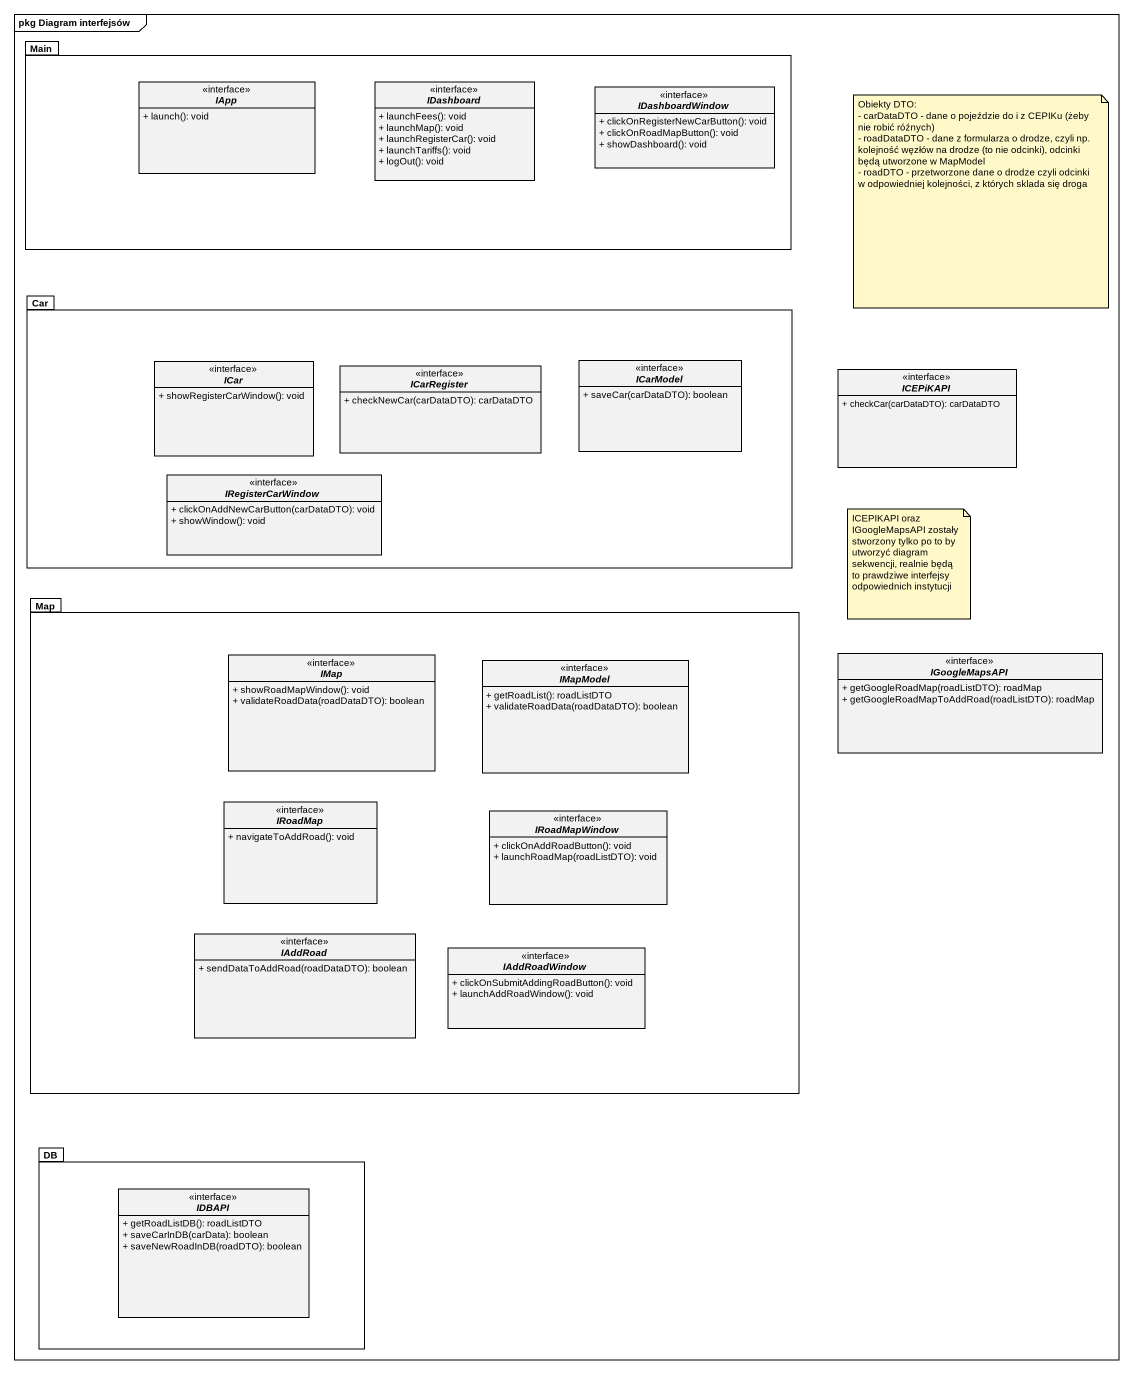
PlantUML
@startuml
mainframe pkg Diagram interfejsów
hide circle
hide empty members
skinparam classAttributeIconSize 0
package Main {
  interface IApp {
    + launch(): void
  }
  interface IDashboard {
    + launchFees(): void
    + launchMap(): void
    + launchRegisterCar(): void
    + launchTariffs(): void
    + logOut(): void
  }
  interface IDashboardWindow {
    + clickOnRegisterNewCarButton(): void
    + clickOnRoadMapButton(): void
    + showDashboard(): void
  }
}
package Car {
  interface ICar {
    + showRegisterCarWindow(): void
  }
  interface ICarRegister {
    + checkNewCar(carDataDTO): carDataDTO
  }
  interface ICarModel {
    + saveCar(carDataDTO): boolean
  }
  interface IRegisterCarWindow {
    + clickOnAddNewCarButton(carDataDTO): void
    + showWindow(): void
  }
}
interface ICEPiKAPI {
  + checkCar(carDataDTO): carDataDTO
}
package "Map" as Map_ {
  interface IMap {
    + showRoadMapWindow(): void
    + validateRoadData(roadDataDTO): boolean
  }
  interface IMapModel {
    + getRoadList(): roadListDTO
    + validateRoadData(roadDataDTO): boolean
  }
  interface IRoadMap {
    + navigateToAddRoad(): void
  }
  interface IRoadMapWindow {
    + clickOnAddRoadButton(): void
    + launchRoadMap(roadListDTO): void
  }
  interface IAddRoad {
    + sendDataToAddRoad(roadDataDTO): boolean
  }
  interface IAddRoadWindow {
    + clickOnSubmitAddingRoadButton(): void
    + launchAddRoadWindow(): void
  }
}
interface IGoogleMapsAPI {
  + getGoogleRoadMap(roadListDTO): roadMap
  + getGoogleRoadMapToAddRoad(roadListDTO): roadMap
}
package DB {
  interface IDBAPI {
    + getRoadListDB(): roadListDTO
    + saveCarInDB(carData): boolean
    + saveNewRoadInDB(roadDTO): boolean
  }
}
note as N1
  Obiekty DTO:
  - carDataDTO - dane o pojeździe do i z CEPIKu (żeby nie robić róźnych)
  - roadDataDTO - dane z formularza o drodze, czyli np. kolejność węzłów na drodze (to nie odcinki), odcinki będą utworzone w MapModel
  - roadDTO - przetworzone dane o drodze czyli odcinki w odpowiedniej kolejności, z których sklada się droga
end note
note as N2
  ICEPIKAPI oraz IGoogleMapsAPI zostały stworzony tylko po to by utworzyć diagram sekwencji, realnie będą to prawdziwe interfejsy odpowiednich instytucji
end note
@enduml
